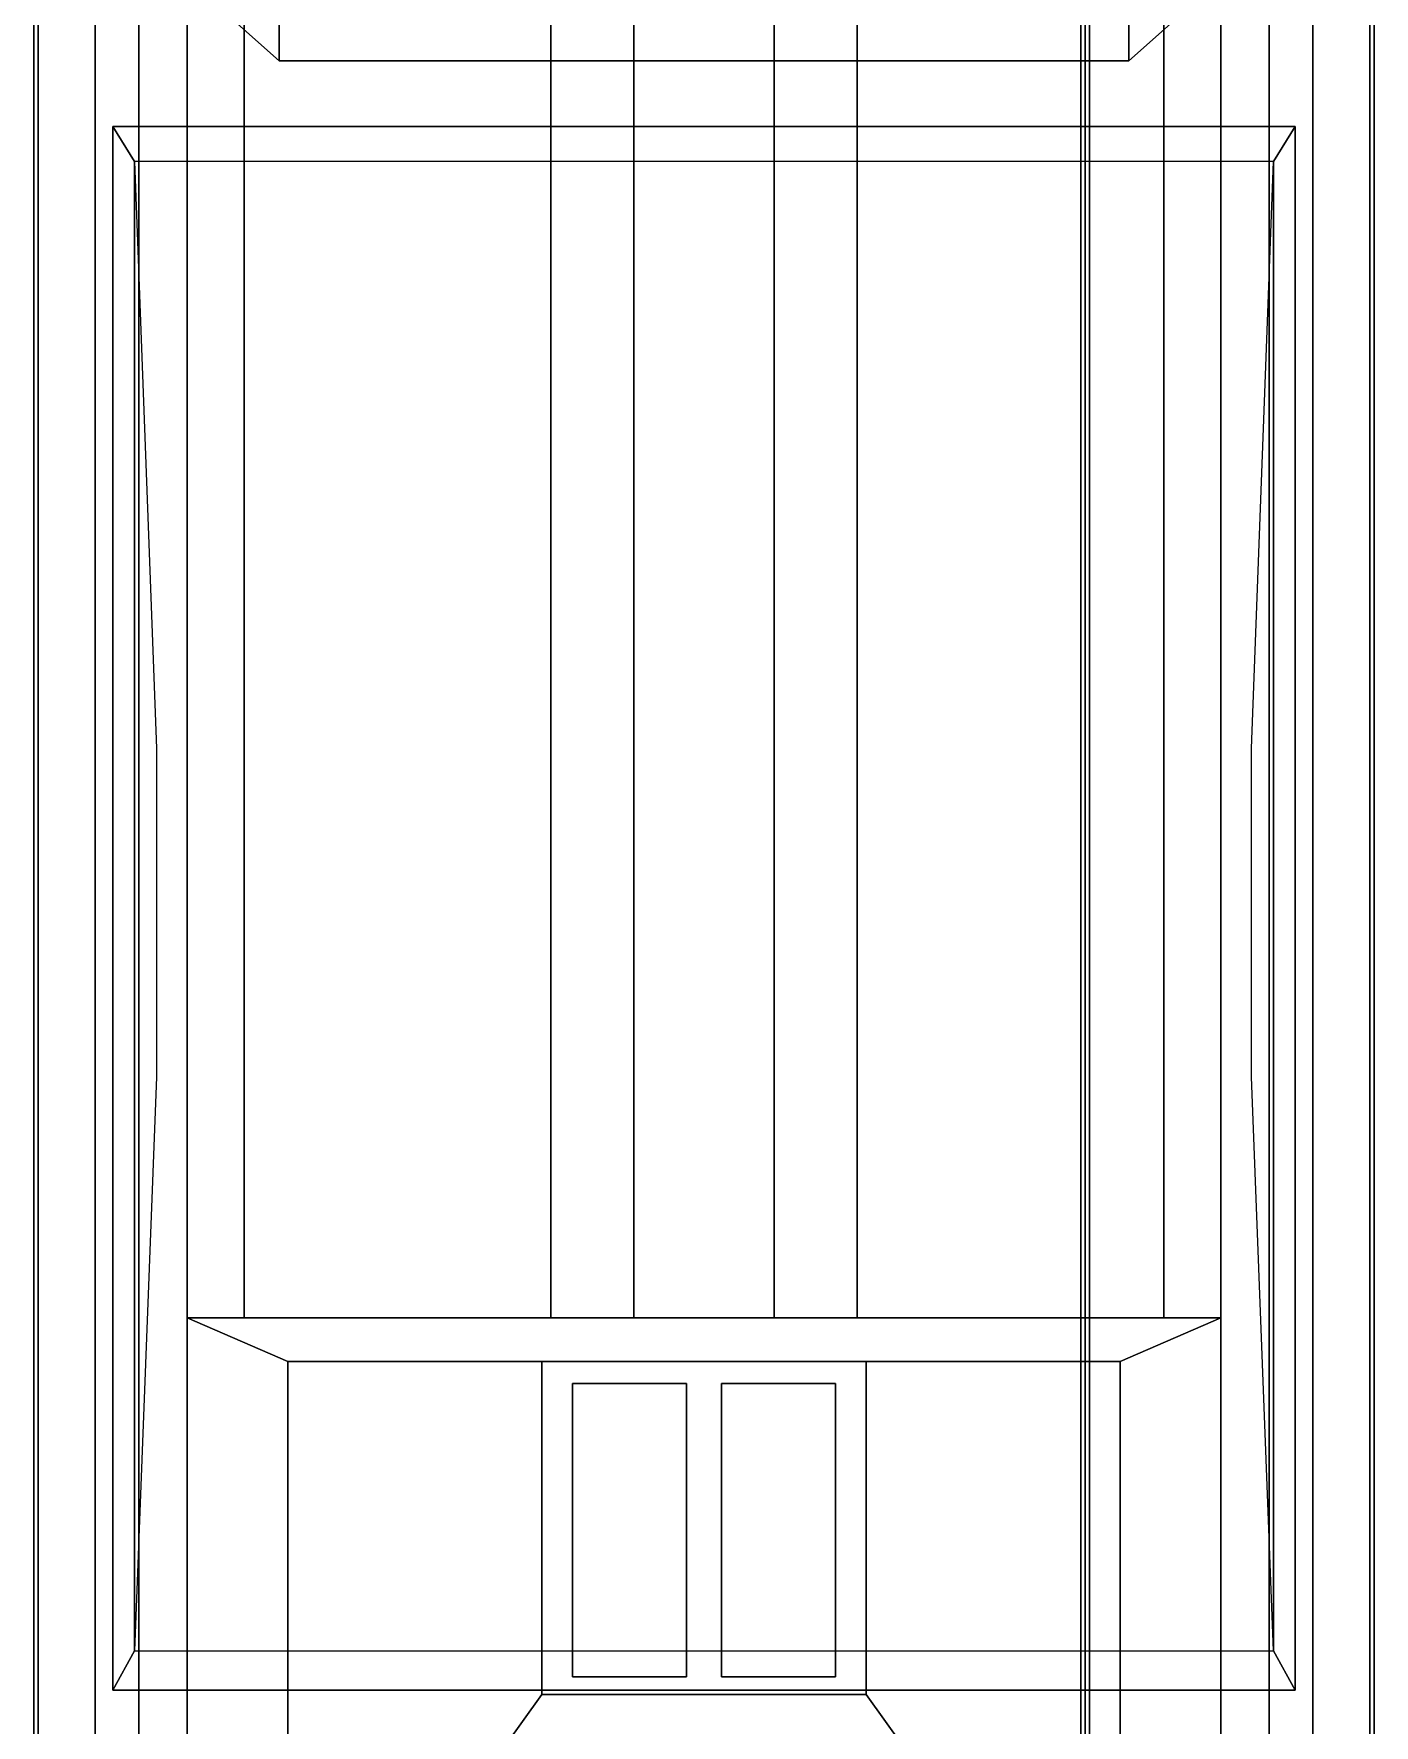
# Model space of a CAD drawing. Extents: x -1.7 to 1.7, y -9.7 to 9.6.
# Drawn here: x -1.53 to 1.53, y -1.86 to 2.002 of the extents above; entities that cross this region are included whole.
import ezdxf

# ---------------------------------------------------------------- set-up
doc = ezdxf.new("R2010")
doc.units = 0
doc.layers.get('0').update_dxf_attribs({"linetype": 'CONTINUOUS'})
doc.layers.add('BOGIE', color=5, linetype='CONTINUOUS')
doc.layers.add('ROOF', color=1, linetype='CONTINUOUS')

msp = doc.modelspace()

# ---------------------------------------------------------------- linework, layer by layer
for points in [[(-1.53, -6.93, 4.07), (-1.53, 6.88, 4.07), (-1.53, 8.67, 1.35), (-1.53, -8.72, 1.35)], [(1.53, -8.72, 1.35), (1.53, 8.67, 1.35), (1.53, 6.88, 4.07), (1.53, -6.93, 4.07)], [(-1.35, 1.79, 0.38), (-1.35, -1.78, 0.38), (-1.35, -1.78, 1.34), (-1.35, 1.79, 1.34)], [(1.35, 1.79, 1.34), (1.35, 1.79, 0.38), (-1.35, 1.79, 0.38), (-1.35, 1.79, 1.34)], [(-1.35, 1.79, 1.34), (-1.35, -1.78, 1.34), (1.35, -1.78, 1.34), (1.35, 1.79, 1.34)], [(-1.3, 1.71, 0.29), (-1.3, -1.69, 0.29), (-1.35, -1.78, 0.38), (-1.35, 1.79, 0.38)], [(1.35, 1.79, 0.38), (1.3, 1.71, 0.29), (-1.3, 1.71, 0.29), (-1.35, 1.79, 0.38)], [(1.35, -1.78, 0.38), (1.3, -1.69, 0.29), (1.3, 1.71, 0.29), (1.35, 1.79, 0.38)], [(1.35, -1.78, 1.34), (1.35, -1.78, 0.38), (1.35, 1.79, 0.38), (1.35, 1.79, 1.34)], [(-1.25, 0.37, 0.2), (-1.25, -0.38, 0.2), (-1.3, -1.69, 0.29), (-1.3, 1.71, 0.29)], [(1.3, -1.69, 0.29), (1.25, -0.38, 0.2), (1.25, 0.37, 0.2), (1.3, 1.71, 0.29)], [(-1.35, -1.78, 0.38), (-1.3, -1.69, 0.29), (1.3, -1.69, 0.29), (1.35, -1.78, 0.38)], [(-1.35, -1.78, 1.34), (-1.35, -1.78, 0.38), (1.35, -1.78, 0.38), (1.35, -1.78, 1.34)]]:
    msp.add_3dface(points)
at = {"layer": 'BOGIE'}
for points in [[(-1.25, 2.19, 0.93), (-1.25, 2.19, 0.61), (-0.97, 1.94, 0.67), (-0.97, 1.94, 0.93)], [(-0.97, 1.94, 0.93), (-0.97, 2.04, 0.93), (-1.04, 2.19, 0.93), (-1.25, 2.19, 0.93)], [(0.97, 1.94, 0.93), (0.97, 1.94, 0.67), (1.25, 2.19, 0.61), (1.25, 2.19, 0.93)], [(1.25, 2.19, 0.93), (1.04, 2.19, 0.93), (0.97, 2.04, 0.93), (0.97, 1.94, 0.93)], [(0.97, 1.94, 0.93), (0.97, 2.04, 0.93), (-0.97, 2.04, 0.93), (-0.97, 1.94, 0.93)], [(-0.97, 1.94, 0.93), (-0.97, 1.94, 0.67), (0.97, 1.94, 0.67), (0.97, 1.94, 0.93)]]:
    msp.add_3dface(points, dxfattribs=at)
at = {"layer": 'ROOF'}
for points in [[(0.87, 7.59, 5.27), (0.86, 7.59, 5.26), (0.86, -2.71, 5.3), (0.87, -2.71, 5.31)], [(0.86, 7.59, 5.26), (0.87, 7.59, 5.25), (0.87, -2.71, 5.29), (0.86, -2.71, 5.3)], [(0.88, 7.59, 5.26), (0.87, 7.59, 5.27), (0.87, -2.71, 5.31), (0.88, -2.71, 5.3)], [(0.87, 7.59, 5.25), (0.88, 7.59, 5.26), (0.88, -2.71, 5.3), (0.87, -2.71, 5.29)], [(-1.53, 6.88, 4.07), (-1.53, -6.93, 4.07), (-1.52, -6.93, 4.27), (-1.52, 6.88, 4.27)], [(-1.52, 6.88, 4.27), (-1.52, -6.93, 4.27), (-1.39, -6.93, 4.44), (-1.39, 6.88, 4.44)], [(-1.39, 6.88, 4.44), (-1.39, -6.93, 4.44), (-1.29, -6.93, 4.5), (-1.29, 6.88, 4.5)], [(-1.29, 6.88, 4.5), (-1.29, -6.93, 4.5), (-1.18, -6.93, 4.54), (-1.18, 6.88, 4.54)], [(-1.18, 6.88, 4.54), (-1.18, -0.93, 4.54), (-1.05, -0.93, 4.58), (-1.05, 6.88, 4.58)], [(-1.05, 6.88, 4.58), (-1.05, -0.93, 4.58), (-0.35, -0.93, 4.7), (-0.35, 6.88, 4.7)], [(-0.35, 6.88, 4.7), (-0.35, -0.93, 4.7), (-0.16, -0.93, 4.71), (-0.16, 6.88, 4.71)], [(-0.16, 6.88, 4.71), (-0.16, -0.93, 4.71), (0.16, -0.93, 4.71), (0.16, 6.88, 4.71)], [(0.16, 6.88, 4.71), (0.16, -0.93, 4.71), (0.35, -0.93, 4.7), (0.35, 6.88, 4.7)], [(0.35, 6.88, 4.7), (0.35, -0.93, 4.7), (1.05, -0.93, 4.58), (1.05, 6.88, 4.58)], [(1.05, 6.88, 4.58), (1.05, -0.93, 4.58), (1.18, -0.93, 4.54), (1.18, 6.88, 4.54)], [(1.18, 6.88, 4.54), (1.18, -6.93, 4.54), (1.29, -6.93, 4.5), (1.29, 6.88, 4.5)], [(1.29, 6.88, 4.5), (1.29, -6.93, 4.5), (1.39, -6.93, 4.44), (1.39, 6.88, 4.44)], [(1.39, 6.88, 4.44), (1.39, -6.93, 4.44), (1.52, -6.93, 4.27), (1.52, 6.88, 4.27)], [(1.52, 6.88, 4.27), (1.52, -6.93, 4.27), (1.53, -6.93, 4.07), (1.53, 6.88, 4.07)], [(-1.18, -0.93, 4.54), (-1.18, -2.7, 4.54), (-1.18, -2.7, 4.86), (-1.18, -0.93, 4.86)], [(-1.18, -0.93, 4.86), (-1.18, -2.7, 4.86), (-0.95, -2.6, 4.95), (-0.95, -1.03, 4.95)], [(-1.18, -0.93, 4.86), (-0.35, -0.93, 4.7), (-1.05, -0.93, 4.58), (-1.18, -0.93, 4.86)], [(-1.18, -0.93, 4.86), (-1.05, -0.93, 4.58), (-1.18, -0.93, 4.54), (-1.18, -0.93, 4.86)], [(-1.18, -0.93, 4.86), (-0.16, -0.93, 4.71), (-0.35, -0.93, 4.7), (-1.18, -0.93, 4.86)], [(1.18, -0.93, 4.86), (0.16, -0.93, 4.71), (-0.16, -0.93, 4.71), (-1.18, -0.93, 4.86)], [(0.95, -1.03, 4.95), (1.18, -0.93, 4.86), (-1.18, -0.93, 4.86), (-0.95, -1.03, 4.95)], [(1.18, -0.93, 4.86), (1.18, -0.93, 4.86), (0.16, -0.93, 4.71), (1.18, -0.93, 4.86)], [(1.18, -0.93, 4.86), (0.35, -0.93, 4.7), (0.16, -0.93, 4.71), (1.18, -0.93, 4.86)], [(1.18, -0.93, 4.86), (1.05, -0.93, 4.58), (0.35, -0.93, 4.7), (1.18, -0.93, 4.86)], [(0.95, -1.03, 4.95), (0.95, -2.6, 4.95), (1.18, -2.7, 4.86), (1.18, -0.93, 4.86)], [(1.18, -0.93, 4.86), (1.18, -0.93, 4.54), (1.05, -0.93, 4.58), (1.18, -0.93, 4.86)], [(1.18, -0.93, 4.86), (1.18, -2.7, 4.86), (1.18, -2.7, 4.54), (1.18, -0.93, 4.54)], [(-0.95, -1.03, 4.95), (-0.95, -2.6, 4.95), (-0.37, -1.79, 4.95), (-0.37, -1.03, 4.95)], [(-0.37, -1.03, 4.95), (-0.37, -1.79, 4.95), (-0.37, -1.79, 5.06), (-0.37, -1.03, 5.06)], [(0.37, -1.03, 5.06), (0.37, -1.03, 4.95), (-0.37, -1.03, 4.95), (-0.37, -1.03, 5.06)], [(-0.37, -1.03, 5.06), (-0.37, -1.79, 5.06), (0.37, -1.79, 5.06), (0.37, -1.03, 5.06)], [(0.37, -1.79, 5.06), (0.37, -1.79, 4.95), (0.37, -1.03, 4.95), (0.37, -1.03, 5.06)], [(0.37, -1.79, 4.95), (0.95, -2.6, 4.95), (0.95, -1.03, 4.95), (0.37, -1.03, 4.95)], [(-0.3, -1.08, 5.06), (-0.3, -1.75, 5.06), (-0.3, -1.75, 5.13), (-0.3, -1.08, 5.13)], [(-0.3, -1.08, 5.13), (-0.3, -1.75, 5.13), (-0.04, -1.75, 5.13), (-0.04, -1.08, 5.13)], [(-0.04, -1.08, 5.13), (-0.04, -1.08, 5.06), (-0.3, -1.08, 5.06), (-0.3, -1.08, 5.13)], [(-0.04, -1.75, 5.13), (-0.04, -1.75, 5.06), (-0.04, -1.08, 5.06), (-0.04, -1.08, 5.13)], [(0.04, -1.08, 5.13), (0.04, -1.75, 5.13), (0.3, -1.75, 5.13), (0.3, -1.08, 5.13)], [(0.3, -1.08, 5.13), (0.3, -1.08, 5.06), (0.04, -1.08, 5.06), (0.04, -1.08, 5.13)], [(0.04, -1.08, 5.06), (0.04, -1.75, 5.06), (0.04, -1.75, 5.13), (0.04, -1.08, 5.13)], [(0.3, -1.75, 5.13), (0.3, -1.75, 5.06), (0.3, -1.08, 5.06), (0.3, -1.08, 5.13)], [(-0.3, -1.75, 5.13), (-0.3, -1.75, 5.06), (-0.04, -1.75, 5.06), (-0.04, -1.75, 5.13)], [(0.04, -1.75, 5.13), (0.04, -1.75, 5.06), (0.3, -1.75, 5.06), (0.3, -1.75, 5.13)], [(-0.37, -1.79, 4.95), (-0.95, -2.6, 4.95), (0.95, -2.6, 4.95), (0.37, -1.79, 4.95)], [(-0.37, -1.79, 5.06), (-0.37, -1.79, 4.95), (0.37, -1.79, 4.95), (0.37, -1.79, 5.06)]]:
    msp.add_3dface(points, dxfattribs=at)

doc.saveas('drawing.dxf')
